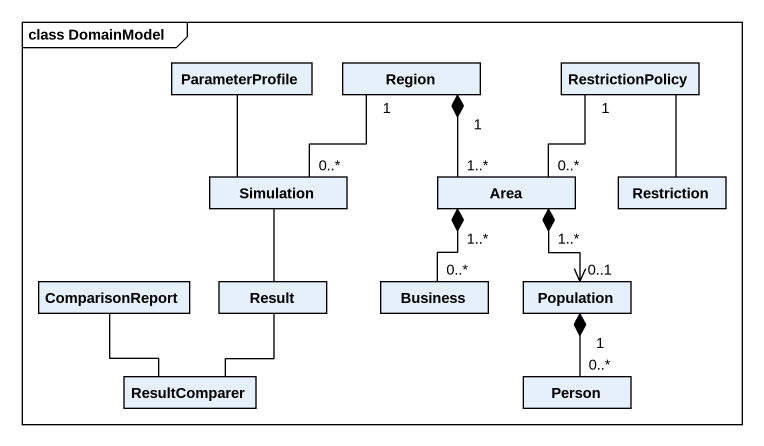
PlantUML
@startuml
mainframe class DomainModel
hide circle
hide empty members
class ParameterProfile
class Region
class RestrictionPolicy
class Simulation
class Area
class Restriction
class ComparisonReport
class Result
class Business
class Population
class ResultComparer
class "Person" as Person_
Region "1" *-- "1..*" Area
Simulation -up- ParameterProfile
Simulation "0..*" -up- "1" Region
Area "0..*" -up- "1" RestrictionPolicy
Area "1..*" *-- "0..*" Business
Area "1..*" *--> "0..1" Population
Restriction -up- RestrictionPolicy
Result -up- Simulation
Population "1" *-- "0..*" Person_
ResultComparer -up- ComparisonReport
ResultComparer -up- Result
@enduml
